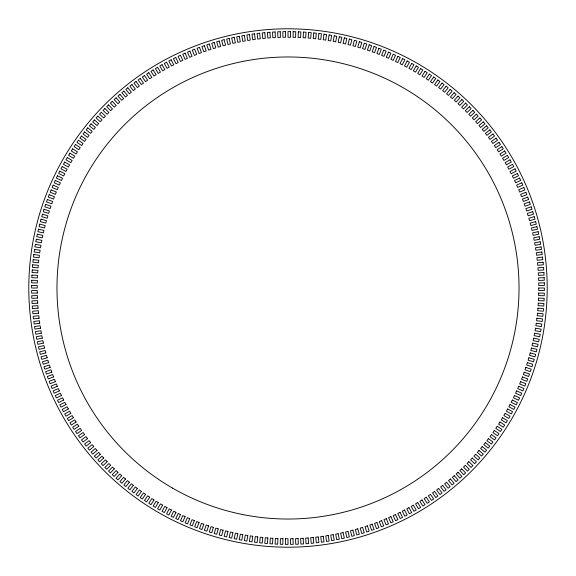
<?xml version="1.0" encoding="UTF-8"?>
<svg xmlns="http://www.w3.org/2000/svg" width="576" height="576" viewBox="0 0 576 576"><rect width="100%" height="100%" fill="white"/><g stroke="black" fill="none" stroke-linecap="round" stroke-linejoin="round"><path stroke-width="0.86" d="M31.63 285.415L31.615 288L37.253 288L37.267 285.473L31.63 285.415M538.747 288L538.733 290.527L544.37 290.585L544.385 288L538.747 288M285.473 538.733L285.415 544.37L288 544.385L288 538.747L285.473 538.733M290.585 31.63L290.527 37.267L288 37.253L288 31.615L290.585 31.63M282.953 538.697L282.838 544.327L280.26 544.262L280.426 538.632L282.953 538.697M293.162 31.673L293.047 37.303L295.574 37.368L295.74 31.738L293.162 31.673M31.738 280.26L31.673 282.838L37.303 282.953L37.368 280.426L31.738 280.26M538.697 293.047L538.632 295.574L544.262 295.74L544.327 293.162L538.697 293.047M277.906 538.546L277.675 544.176L275.098 544.061L275.378 538.43L277.906 538.546M298.325 31.824L298.094 37.454L300.622 37.57L300.902 31.939L298.325 31.824M31.939 275.098L31.824 277.675L37.454 277.906L37.57 275.378L31.939 275.098M538.546 298.094L538.43 300.622L544.061 300.902L544.176 298.325L538.546 298.094M272.858 538.294L272.52 543.917L269.942 543.744L270.338 538.128L272.858 538.294M303.48 32.083L303.142 37.706L305.662 37.872L306.058 32.256L303.48 32.083M32.256 269.942L32.083 272.52L37.706 272.858L37.872 270.338L32.256 269.942M538.294 303.142L538.128 305.662L543.744 306.058L543.917 303.48L538.294 303.142M267.826 537.934L267.372 543.55L264.794 543.334L265.306 537.718L267.826 537.934M308.628 32.45L308.174 38.066L310.694 38.282L311.206 32.666L308.628 32.45M32.666 264.794L32.45 267.372L38.066 267.826L38.282 265.306L32.666 264.794M537.934 308.174L537.718 310.694L543.334 311.206L543.55 308.628L537.934 308.174M262.793 537.48L262.231 543.082L259.661 542.808L260.287 537.214L262.793 537.48M313.769 32.918L313.207 38.52L315.713 38.786L316.339 33.192L313.769 32.918M33.192 259.661L32.918 262.231L38.52 262.793L38.786 260.287L33.192 259.661M537.48 313.207L537.214 315.713L542.808 316.339L543.082 313.769L537.48 313.207M257.774 536.918L257.098 542.513L254.534 542.189L255.269 536.602L257.774 536.918M318.902 33.487L318.226 39.082L320.731 39.398L321.466 33.811L318.902 33.487M33.811 254.534L33.487 257.098L39.082 257.774L39.398 255.269L33.811 254.534M536.918 318.226L536.602 320.731L542.189 321.466L542.513 318.902L536.918 318.226M252.77 536.263L251.978 541.836L249.422 541.462L250.272 535.896L252.77 536.263M324.022 34.164L323.23 39.737L325.728 40.104L326.578 34.538L324.022 34.164M34.538 249.422L34.164 251.978L39.737 252.77L40.104 250.272L34.538 249.422M536.263 323.23L535.896 325.728L541.462 326.578L541.836 324.022L536.263 323.23M247.781 535.5L246.874 541.066L244.325 540.634L245.29 535.082L247.781 535.5M329.126 34.934L328.219 40.5L330.71 40.918L331.675 35.366L329.126 34.934M35.366 244.325L34.934 246.874L40.5 247.781L40.918 245.29L35.366 244.325M535.5 328.219L535.082 330.71L540.634 331.675L541.066 329.126L535.5 328.219M242.798 534.643L241.783 540.18L239.249 539.705L240.322 534.175L242.798 534.643M334.217 35.82L333.202 41.357L335.678 41.825L336.751 36.295L334.217 35.82M36.295 239.249L35.82 241.783L41.357 242.798L41.825 240.322L36.295 239.249M534.643 333.202L534.175 335.678L539.705 336.751L540.18 334.217L534.643 333.202M237.845 533.678L236.714 539.201L234.187 538.675L235.375 533.16L237.845 533.678M339.286 36.799L338.155 42.322L340.625 42.84L341.813 37.325L339.286 36.799M37.325 234.187L36.799 236.714L42.322 237.845L42.84 235.375L37.325 234.187M533.678 338.155L533.16 340.625L538.675 341.813L539.201 339.286L533.678 338.155M232.906 532.62L231.667 538.121L229.154 537.538L230.443 532.051L232.906 532.62M344.333 37.879L343.094 43.38L345.557 43.949L346.846 38.462L344.333 37.879M38.462 229.154L37.879 231.667L43.38 232.906L43.949 230.443L38.462 229.154M532.62 343.094L532.051 345.557L537.538 346.846L538.121 344.333L532.62 343.094M227.995 531.461L226.642 536.933L224.143 536.299L225.547 530.842L227.995 531.461M349.358 39.067L348.005 44.539L350.453 45.158L351.857 39.701L349.358 39.067M39.701 224.143L39.067 226.642L44.539 227.995L45.158 225.547L39.701 224.143M531.461 348.005L530.842 350.453L536.299 351.857L536.933 349.358L531.461 348.005M223.099 530.201L221.645 535.644L219.154 534.967L220.666 529.538L223.099 530.201M354.355 40.356L352.901 45.799L355.334 46.462L356.846 41.033L354.355 40.356M41.033 219.154L40.356 221.645L45.799 223.099L46.462 220.666L41.033 219.154M530.201 352.901L529.538 355.334L534.967 356.846L535.644 354.355L530.201 352.901M218.239 528.847L216.67 534.262L214.193 533.527L215.813 528.134L218.239 528.847M359.33 41.738L357.761 47.153L360.187 47.866L361.807 42.473L359.33 41.738M42.473 214.193L41.738 216.67L47.153 218.239L47.866 215.813L42.473 214.193M528.847 357.761L528.134 360.187L533.527 361.807L534.262 359.33L528.847 357.761M213.401 527.393L211.723 532.771L209.268 531.994L210.996 526.63L213.401 527.393M364.277 43.229L362.599 48.607L365.004 49.37L366.732 44.006L364.277 43.229M44.006 209.268L43.229 211.723L48.607 213.401L49.37 210.996L44.006 209.268M527.393 362.599L526.63 365.004L531.994 366.732L532.771 364.277L527.393 362.599M208.598 525.845L206.813 531.187L204.365 530.359L206.208 525.031L208.598 525.845M369.187 44.813L367.402 50.155L369.792 50.969L371.635 45.641L369.187 44.813M45.641 204.365L44.813 206.813L50.155 208.598L50.969 206.208L45.641 204.365M525.845 367.402L525.031 369.792L530.359 371.635L531.187 369.187L525.845 367.402M203.825 524.196L201.931 529.502L199.505 528.624L201.449 523.339L203.825 524.196M374.069 46.498L372.175 51.804L374.551 52.661L376.495 47.376L374.069 46.498M47.376 199.505L46.498 201.931L51.804 203.825L52.661 201.449L47.376 199.505M524.196 372.175L523.339 374.551L528.624 376.495L529.502 374.069L524.196 372.175M199.087 522.454L197.086 527.724L194.674 526.795L196.726 521.546L199.087 522.454M378.914 48.276L376.913 53.546L379.274 54.454L381.326 49.205L378.914 48.276M49.205 194.674L48.276 197.086L53.546 199.087L54.454 196.726L49.205 194.674M522.454 376.913L521.546 379.274L526.795 381.326L527.724 378.914L522.454 376.913M194.378 520.618L192.276 525.845L189.886 524.866L192.046 519.66L194.378 520.618M383.724 50.155L381.622 55.382L383.954 56.34L386.114 51.134L383.724 50.155M51.134 189.886L50.155 192.276L55.382 194.378L56.34 192.046L51.134 189.886M520.618 381.622L519.66 383.954L524.866 386.114L525.845 383.724L520.618 381.622M189.713 518.681L187.51 523.865L185.134 522.842L187.394 517.68L189.713 518.681M388.49 52.135L386.287 57.319L388.606 58.32L390.866 53.158L388.49 52.135M53.158 185.134L52.135 187.51L57.319 189.713L58.32 187.394L53.158 185.134M518.681 386.287L517.68 388.606L522.842 390.866L523.865 388.49L518.681 386.287M185.09 516.658L182.779 521.798L180.432 520.726L182.794 515.606L185.09 516.658M393.221 54.202L390.91 59.342L393.206 60.394L395.568 55.274L393.221 54.202M55.274 180.432L54.202 182.779L59.342 185.09L60.394 182.794L55.274 180.432M516.658 390.91L515.606 393.206L520.726 395.568L521.798 393.221L516.658 390.91M180.504 514.541L178.092 519.631L175.766 518.508L178.229 513.446L180.504 514.541M397.908 56.369L395.496 61.459L397.771 62.554L400.234 57.492L397.908 56.369M57.492 175.766L56.369 178.092L61.459 180.504L62.554 178.229L57.492 175.766M514.541 395.496L513.446 397.771L518.508 400.234L519.631 397.908L514.541 395.496M175.968 512.33L173.448 517.37L171.144 516.204L173.714 511.186L175.968 512.33M402.552 58.63L400.032 63.67L402.286 64.814L404.856 59.796L402.552 58.63M59.796 171.144L58.63 173.448L63.67 175.968L64.814 173.714L59.796 171.144M512.33 400.032L511.186 402.286L516.204 404.856L517.37 402.552L512.33 400.032M171.475 510.026L168.854 515.016L166.572 513.806L169.243 508.838L171.475 510.026M407.146 60.984L404.525 65.974L406.757 67.162L409.428 62.194L407.146 60.984M62.194 166.572L60.984 168.854L65.974 171.475L67.162 169.243L62.194 166.572M510.026 404.525L508.838 406.757L513.806 409.428L515.016 407.146L510.026 404.525M167.026 507.636L164.304 512.568L162.05 511.315L164.822 506.405L167.026 507.636M411.696 63.432L408.974 68.364L411.178 69.595L413.95 64.685L411.696 63.432M64.685 162.05L63.432 164.304L68.364 167.026L69.595 164.822L64.685 162.05M507.636 408.974L506.405 411.178L511.315 413.95L512.568 411.696L507.636 408.974M162.626 505.152L159.811 510.034L157.579 508.73L160.445 503.878L162.626 505.152M416.189 65.966L413.374 70.848L415.555 72.122L418.421 67.27L416.189 65.966M67.27 157.579L65.966 159.811L70.848 162.626L72.122 160.445L67.27 157.579M505.152 413.374L503.878 415.555L508.73 418.421L510.034 416.189L505.152 413.374M158.278 502.589L155.362 507.406L153.158 506.059L156.125 501.271L158.278 502.589M420.638 68.594L417.722 73.411L419.875 74.729L422.842 69.941L420.638 68.594M69.941 153.158L68.594 155.362L73.411 158.278L74.729 156.125L69.941 153.158M502.589 417.722L501.271 419.875L506.059 422.842L507.406 420.638L502.589 417.722M153.986 499.932L150.97 504.691L148.795 503.302L151.855 498.571L153.986 499.932M425.03 71.309L422.014 76.068L424.145 77.429L427.205 72.698L425.03 71.309M72.698 148.795L71.309 150.97L76.068 153.986L77.429 151.855L72.698 148.795M499.932 422.014L498.571 424.145L503.302 427.205L504.691 425.03L499.932 422.014M149.746 497.189L146.635 501.89L144.49 500.458L147.643 495.785L149.746 497.189M429.365 74.11L426.254 78.811L428.357 80.215L431.51 75.542L429.365 74.11M75.542 144.49L74.11 146.635L78.811 149.746L80.215 147.643L75.542 144.49M497.189 426.254L495.785 428.357L500.458 431.51L501.89 429.365L497.189 426.254M145.562 494.359L142.358 498.996L140.242 497.52L143.489 492.919L145.562 494.359M433.642 77.004L430.438 81.641L432.511 83.081L435.758 78.48L433.642 77.004M78.48 140.242L77.004 142.358L81.641 145.562L83.081 143.489L78.48 140.242M494.359 430.438L492.919 432.511L497.52 435.758L498.996 433.642L494.359 430.438M141.43 491.45L138.139 496.022L136.051 494.503L139.392 489.967L141.43 491.45M437.861 79.978L434.57 84.55L436.608 86.033L439.949 81.497L437.861 79.978M81.497 136.051L79.978 138.139L84.55 141.43L86.033 139.392L81.497 136.051M491.45 434.57L489.967 436.608L494.503 439.949L496.022 437.861L491.45 434.57M137.369 488.455L133.978 492.962L131.926 491.4L135.353 486.929L137.369 488.455M442.022 83.038L438.631 87.545L440.647 89.071L444.074 84.6L442.022 83.038M84.6 131.926L83.038 133.978L87.545 137.369L89.071 135.353L84.6 131.926M488.455 438.631L486.929 440.647L491.4 444.074L492.962 442.022L488.455 438.631M133.358 485.388L129.881 489.823L127.858 488.218L131.378 483.818L133.358 485.388M446.119 86.177L442.642 90.612L444.622 92.182L448.142 87.782L446.119 86.177M87.782 127.858L86.177 129.881L90.612 133.358L92.182 131.378L87.782 127.858M485.388 442.642L483.818 444.622L488.218 448.142L489.823 446.119L485.388 442.642M129.413 482.227L125.849 486.598L123.862 484.956L127.469 480.622L129.413 482.227M450.151 89.402L446.587 93.773L448.531 95.378L452.138 91.044L450.151 89.402M91.044 123.862L89.402 125.849L93.773 129.413L95.378 127.469L91.044 123.862M482.227 446.587L480.622 448.531L484.956 452.138L486.598 450.151L482.227 446.587M125.539 478.994L121.889 483.293L119.93 481.608L123.624 477.353L125.539 478.994M454.111 92.707L450.461 97.006L452.376 98.647L456.07 94.392L454.111 92.707M94.392 119.93L92.707 121.889L97.006 125.539L98.647 123.624L94.392 119.93M478.994 450.461L477.353 452.376L481.608 456.07L483.293 454.111L478.994 450.461M121.723 475.69L117.986 479.902L116.064 478.181L119.844 474.005L121.723 475.69M458.014 96.098L454.277 100.31L456.156 101.995L459.936 97.819L458.014 96.098M97.819 116.064L96.098 117.986L100.31 121.723L101.995 119.844L97.819 116.064M475.69 454.277L474.005 456.156L478.181 459.936L479.902 458.014L475.69 454.277M117.979 472.298L114.156 476.446L112.27 474.682L116.129 470.578L117.979 472.298M461.844 99.554L458.021 103.702L459.871 105.422L463.73 101.318L461.844 99.554M101.318 112.27L99.554 114.156L103.702 117.979L105.422 116.129L101.318 112.27M472.298 458.021L470.578 459.871L474.682 463.73L476.446 461.844L472.298 458.021M114.3 468.842L110.398 472.903L108.547 471.103L112.486 467.078L114.3 468.842M465.602 103.097L461.7 107.158L463.514 108.922L467.453 104.897L465.602 103.097M104.897 108.547L103.097 110.398L107.158 114.3L108.922 112.486L104.897 108.547M468.842 461.7L467.078 463.514L471.103 467.453L472.903 465.602L468.842 461.7M110.693 465.307L106.711 469.289L104.897 467.453L108.922 463.514L110.693 465.307M469.289 106.711L465.307 110.693L467.078 112.486L471.103 108.547L469.289 106.711M108.547 104.897L106.711 106.711L110.693 110.693L112.486 108.922L108.547 104.897M465.307 465.307L463.514 467.078L467.453 471.103L469.289 469.289L465.307 465.307M107.158 461.7L103.097 465.602L101.318 463.73L105.422 459.871L107.158 461.7M472.903 110.398L468.842 114.3L470.578 116.129L474.682 112.27L472.903 110.398M112.27 101.318L110.398 103.097L114.3 107.158L116.129 105.422L112.27 101.318M461.7 468.842L459.871 470.578L463.73 474.682L465.602 472.903L461.7 468.842M103.702 458.021L99.554 461.844L97.819 459.936L101.995 456.156L103.702 458.021M476.446 114.156L472.298 117.979L474.005 119.844L478.181 116.064L476.446 114.156M116.064 97.819L114.156 99.554L117.979 103.702L119.844 101.995L116.064 97.819M458.021 472.298L456.156 474.005L459.936 478.181L461.844 476.446L458.021 472.298M100.31 454.277L96.098 458.014L94.392 456.07L98.647 452.376L100.31 454.277M479.902 117.986L475.69 121.723L477.353 123.624L481.608 119.93L479.902 117.986M119.93 94.392L117.986 96.098L121.723 100.31L123.624 98.647L119.93 94.392M454.277 475.69L452.376 477.353L456.07 481.608L458.014 479.902L454.277 475.69M97.006 450.461L92.707 454.111L91.044 452.138L95.378 448.531L97.006 450.461M483.293 121.889L478.994 125.539L480.622 127.469L484.956 123.862L483.293 121.889M123.862 91.044L121.889 92.707L125.539 97.006L127.469 95.378L123.862 91.044M450.461 478.994L448.531 480.622L452.138 484.956L454.111 483.293L450.461 478.994M93.773 446.587L89.402 450.151L87.782 448.142L92.182 444.622L93.773 446.587M486.598 125.849L482.227 129.413L483.818 131.378L488.218 127.858L486.598 125.849M127.858 87.782L125.849 89.402L129.413 93.773L131.378 92.182L127.858 87.782M446.587 482.227L444.622 483.818L448.142 488.218L450.151 486.598L446.587 482.227M90.612 442.642L86.177 446.119L84.6 444.074L89.071 440.647L90.612 442.642M489.823 129.881L485.388 133.358L486.929 135.353L491.4 131.926L489.823 129.881M131.926 84.6L129.881 86.177L133.358 90.612L135.353 89.071L131.926 84.6M442.642 485.388L440.647 486.929L444.074 491.4L446.119 489.823L442.642 485.388M87.545 438.631L83.038 442.022L81.497 439.949L86.033 436.608L87.545 438.631M492.962 133.978L488.455 137.369L489.967 139.392L494.503 136.051L492.962 133.978M136.051 81.497L133.978 83.038L137.369 87.545L139.392 86.033L136.051 81.497M438.631 488.455L436.608 489.967L439.949 494.503L442.022 492.962L438.631 488.455M84.55 434.57L79.978 437.861L78.48 435.758L83.081 432.511L84.55 434.57M496.022 138.139L491.45 141.43L492.919 143.489L497.52 140.242L496.022 138.139M140.242 78.48L138.139 79.978L141.43 84.55L143.489 83.081L140.242 78.48M434.57 491.45L432.511 492.919L435.758 497.52L437.861 496.022L434.57 491.45M81.641 430.438L77.004 433.642L75.542 431.51L80.215 428.357L81.641 430.438M498.996 142.358L494.359 145.562L495.785 147.643L500.458 144.49L498.996 142.358M144.49 75.542L142.358 77.004L145.562 81.641L147.643 80.215L144.49 75.542M430.438 494.359L428.357 495.785L431.51 500.458L433.642 498.996L430.438 494.359M78.811 426.254L74.11 429.365L72.698 427.205L77.429 424.145L78.811 426.254M501.89 146.635L497.189 149.746L498.571 151.855L503.302 148.795L501.89 146.635M148.795 72.698L146.635 74.11L149.746 78.811L151.855 77.429L148.795 72.698M426.254 497.189L424.145 498.571L427.205 503.302L429.365 501.89L426.254 497.189M76.068 422.014L71.309 425.03L69.941 422.842L74.729 419.875L76.068 422.014M504.691 150.97L499.932 153.986L501.271 156.125L506.059 153.158L504.691 150.97M153.158 69.941L150.97 71.309L153.986 76.068L156.125 74.729L153.158 69.941M422.014 499.932L419.875 501.271L422.842 506.059L425.03 504.691L422.014 499.932M73.411 417.722L68.594 420.638L67.27 418.421L72.122 415.555L73.411 417.722M507.406 155.362L502.589 158.278L503.878 160.445L508.73 157.579L507.406 155.362M157.579 67.27L155.362 68.594L158.278 73.411L160.445 72.122L157.579 67.27M417.722 502.589L415.555 503.878L418.421 508.73L420.638 507.406L417.722 502.589M70.848 413.374L65.966 416.189L64.685 413.95L69.595 411.178L70.848 413.374M510.034 159.811L505.152 162.626L506.405 164.822L511.315 162.05L510.034 159.811M162.05 64.685L159.811 65.966L162.626 70.848L164.822 69.595L162.05 64.685M413.374 505.152L411.178 506.405L413.95 511.315L416.189 510.034L413.374 505.152M68.364 408.974L63.432 411.696L62.194 409.428L67.162 406.757L68.364 408.974M512.568 164.304L507.636 167.026L508.838 169.243L513.806 166.572L512.568 164.304M166.572 62.194L164.304 63.432L167.026 68.364L169.243 67.162L166.572 62.194M408.974 507.636L406.757 508.838L409.428 513.806L411.696 512.568L408.974 507.636M65.974 404.525L60.984 407.146L59.796 404.856L64.814 402.286L65.974 404.525M515.016 168.854L510.026 171.475L511.186 173.714L516.204 171.144L515.016 168.854M171.144 59.796L168.854 60.984L171.475 65.974L173.714 64.814L171.144 59.796M404.525 510.026L402.286 511.186L404.856 516.204L407.146 515.016L404.525 510.026M63.67 400.032L58.63 402.552L57.492 400.234L62.554 397.771L63.67 400.032M517.37 173.448L512.33 175.968L513.446 178.229L518.508 175.766L517.37 173.448M175.766 57.492L173.448 58.63L175.968 63.67L178.229 62.554L175.766 57.492M400.032 512.33L397.771 513.446L400.234 518.508L402.552 517.37L400.032 512.33M61.459 395.496L56.369 397.908L55.274 395.568L60.394 393.206L61.459 395.496M519.631 178.092L514.541 180.504L515.606 182.794L520.726 180.432L519.631 178.092M180.432 55.274L178.092 56.369L180.504 61.459L182.794 60.394L180.432 55.274M395.496 514.541L393.206 515.606L395.568 520.726L397.908 519.631L395.496 514.541M59.342 390.91L54.202 393.221L53.158 390.866L58.32 388.606L59.342 390.91M521.798 182.779L516.658 185.09L517.68 187.394L522.842 185.134L521.798 182.779M185.134 53.158L182.779 54.202L185.09 59.342L187.394 58.32L185.134 53.158M390.91 516.658L388.606 517.68L390.866 522.842L393.221 521.798L390.91 516.658M57.319 386.287L52.135 388.49L51.134 386.114L56.34 383.954L57.319 386.287M523.865 187.51L518.681 189.713L519.66 192.046L524.866 189.886L523.865 187.51M189.886 51.134L187.51 52.135L189.713 57.319L192.046 56.34L189.886 51.134M386.287 518.681L383.954 519.66L386.114 524.866L388.49 523.865L386.287 518.681M55.382 381.622L50.155 383.724L49.205 381.326L54.454 379.274L55.382 381.622M525.845 192.276L520.618 194.378L521.546 196.726L526.795 194.674L525.845 192.276M194.674 49.205L192.276 50.155L194.378 55.382L196.726 54.454L194.674 49.205M381.622 520.618L379.274 521.546L381.326 526.795L383.724 525.845L381.622 520.618M53.546 376.913L48.276 378.914L47.376 376.495L52.661 374.551L53.546 376.913M527.724 197.086L522.454 199.087L523.339 201.449L528.624 199.505L527.724 197.086M199.505 47.376L197.086 48.276L199.087 53.546L201.449 52.661L199.505 47.376M376.913 522.454L374.551 523.339L376.495 528.624L378.914 527.724L376.913 522.454M51.804 372.175L46.498 374.069L45.641 371.635L50.969 369.792L51.804 372.175M529.502 201.931L524.196 203.825L525.031 206.208L530.359 204.365L529.502 201.931M204.365 45.641L201.931 46.498L203.825 51.804L206.208 50.969L204.365 45.641M372.175 524.196L369.792 525.031L371.635 530.359L374.069 529.502L372.175 524.196M50.155 367.402L44.813 369.187L44.006 366.732L49.37 365.004L50.155 367.402M531.187 206.813L525.845 208.598L526.63 210.996L531.994 209.268L531.187 206.813M209.268 44.006L206.813 44.813L208.598 50.155L210.996 49.37L209.268 44.006M367.402 525.845L365.004 526.63L366.732 531.994L369.187 531.187L367.402 525.845M48.607 362.599L43.229 364.277L42.473 361.807L47.866 360.187L48.607 362.599M532.771 211.723L527.393 213.401L528.134 215.813L533.527 214.193L532.771 211.723M214.193 42.473L211.723 43.229L213.401 48.607L215.813 47.866L214.193 42.473M362.599 527.393L360.187 528.134L361.807 533.527L364.277 532.771L362.599 527.393M47.153 357.761L41.738 359.33L41.033 356.846L46.462 355.334L47.153 357.761M534.262 216.67L528.847 218.239L529.538 220.666L534.967 219.154L534.262 216.67M219.154 41.033L216.67 41.738L218.239 47.153L220.666 46.462L219.154 41.033M357.761 528.847L355.334 529.538L356.846 534.967L359.33 534.262L357.761 528.847M45.799 352.901L40.356 354.355L39.701 351.857L45.158 350.453L45.799 352.901M535.644 221.645L530.201 223.099L530.842 225.547L536.299 224.143L535.644 221.645M224.143 39.701L221.645 40.356L223.099 45.799L225.547 45.158L224.143 39.701M352.901 530.201L350.453 530.842L351.857 536.299L354.355 535.644L352.901 530.201M44.539 348.005L39.067 349.358L38.462 346.846L43.949 345.557L44.539 348.005M536.933 226.642L531.461 227.995L532.051 230.443L537.538 229.154L536.933 226.642M229.154 38.462L226.642 39.067L227.995 44.539L230.443 43.949L229.154 38.462M348.005 531.461L345.557 532.051L346.846 537.538L349.358 536.933L348.005 531.461M43.38 343.094L37.879 344.333L37.325 341.813L42.84 340.625L43.38 343.094M538.121 231.667L532.62 232.906L533.16 235.375L538.675 234.187L538.121 231.667M234.187 37.325L231.667 37.879L232.906 43.38L235.375 42.84L234.187 37.325M343.094 532.62L340.625 533.16L341.813 538.675L344.333 538.121L343.094 532.62M42.322 338.155L36.799 339.286L36.295 336.751L41.825 335.678L42.322 338.155M539.201 236.714L533.678 237.845L534.175 240.322L539.705 239.249L539.201 236.714M239.249 36.295L236.714 36.799L237.845 42.322L240.322 41.825L239.249 36.295M338.155 533.678L335.678 534.175L336.751 539.705L339.286 539.201L338.155 533.678M41.357 333.202L35.82 334.217L35.366 331.675L40.918 330.71L41.357 333.202M540.18 241.783L534.643 242.798L535.082 245.29L540.634 244.325L540.18 241.783M244.325 35.366L241.783 35.82L242.798 41.357L245.29 40.918L244.325 35.366M333.202 534.643L330.71 535.082L331.675 540.634L334.217 540.18L333.202 534.643M40.5 328.219L34.934 329.126L34.538 326.578L40.104 325.728L40.5 328.219M541.066 246.874L535.5 247.781L535.896 250.272L541.462 249.422L541.066 246.874M249.422 34.538L246.874 34.934L247.781 40.5L250.272 40.104L249.422 34.538M328.219 535.5L325.728 535.896L326.578 541.462L329.126 541.066L328.219 535.5M39.737 323.23L34.164 324.022L33.811 321.466L39.398 320.731L39.737 323.23M541.836 251.978L536.263 252.77L536.602 255.269L542.189 254.534L541.836 251.978M254.534 33.811L251.978 34.164L252.77 39.737L255.269 39.398L254.534 33.811M323.23 536.263L320.731 536.602L321.466 542.189L324.022 541.836L323.23 536.263M39.082 318.226L33.487 318.902L33.192 316.339L38.786 315.713L39.082 318.226M542.513 257.098L536.918 257.774L537.214 260.287L542.808 259.661L542.513 257.098M259.661 33.192L257.098 33.487L257.774 39.082L260.287 38.786L259.661 33.192M318.226 536.918L315.713 537.214L316.339 542.808L318.902 542.513L318.226 536.918M38.52 313.207L32.918 313.769L32.666 311.206L38.282 310.694L38.52 313.207M543.082 262.231L537.48 262.793L537.718 265.306L543.334 264.794L543.082 262.231M264.794 32.666L262.231 32.918L262.793 38.52L265.306 38.282L264.794 32.666M313.207 537.48L310.694 537.718L311.206 543.334L313.769 543.082L313.207 537.48M38.066 308.174L32.45 308.628L32.256 306.058L37.872 305.662L38.066 308.174M543.55 267.372L537.934 267.826L538.128 270.338L543.744 269.942L543.55 267.372M269.942 32.256L267.372 32.45L267.826 38.066L270.338 37.872L269.942 32.256M308.174 537.934L305.662 538.128L306.058 543.744L308.628 543.55L308.174 537.934M37.706 303.142L32.083 303.48L31.939 300.902L37.57 300.622L37.706 303.142M543.917 272.52L538.294 272.858L538.43 275.378L544.061 275.098L543.917 272.52M275.098 31.939L272.52 32.083L272.858 37.706L275.378 37.57L275.098 31.939M303.142 538.294L300.622 538.43L300.902 544.061L303.48 543.917L303.142 538.294M37.454 298.094L31.824 298.325L31.738 295.74L37.368 295.574L37.454 298.094M544.176 277.675L538.546 277.906L538.632 280.426L544.262 280.26L544.176 277.675M280.26 31.738L277.675 31.824L277.906 37.454L280.426 37.368L280.26 31.738M298.094 538.546L295.574 538.632L295.74 544.262L298.325 544.176L298.094 538.546M37.303 293.047L31.673 293.162L31.63 290.585L37.267 290.527L37.303 293.047M544.327 282.838L538.697 282.953L538.733 285.473L544.37 285.415L544.327 282.838M285.415 31.63L282.838 31.673L282.953 37.303L285.473 37.267L285.415 31.63M293.047 538.697L290.527 538.733L290.585 544.37L293.162 544.327L293.047 538.697M158.4 512.474A259.2 259.2 0 0 0 547.2 288A259.2 259.2 0 0 0 158.4 63.526A259.2 259.2 0 0 0 158.4 512.474M172.49 488.074A231.026 231.026 0 0 0 519.026 288A231.026 231.026 0 0 0 172.49 87.926A231.026 231.026 0 0 0 172.49 488.074"/></g></svg>
